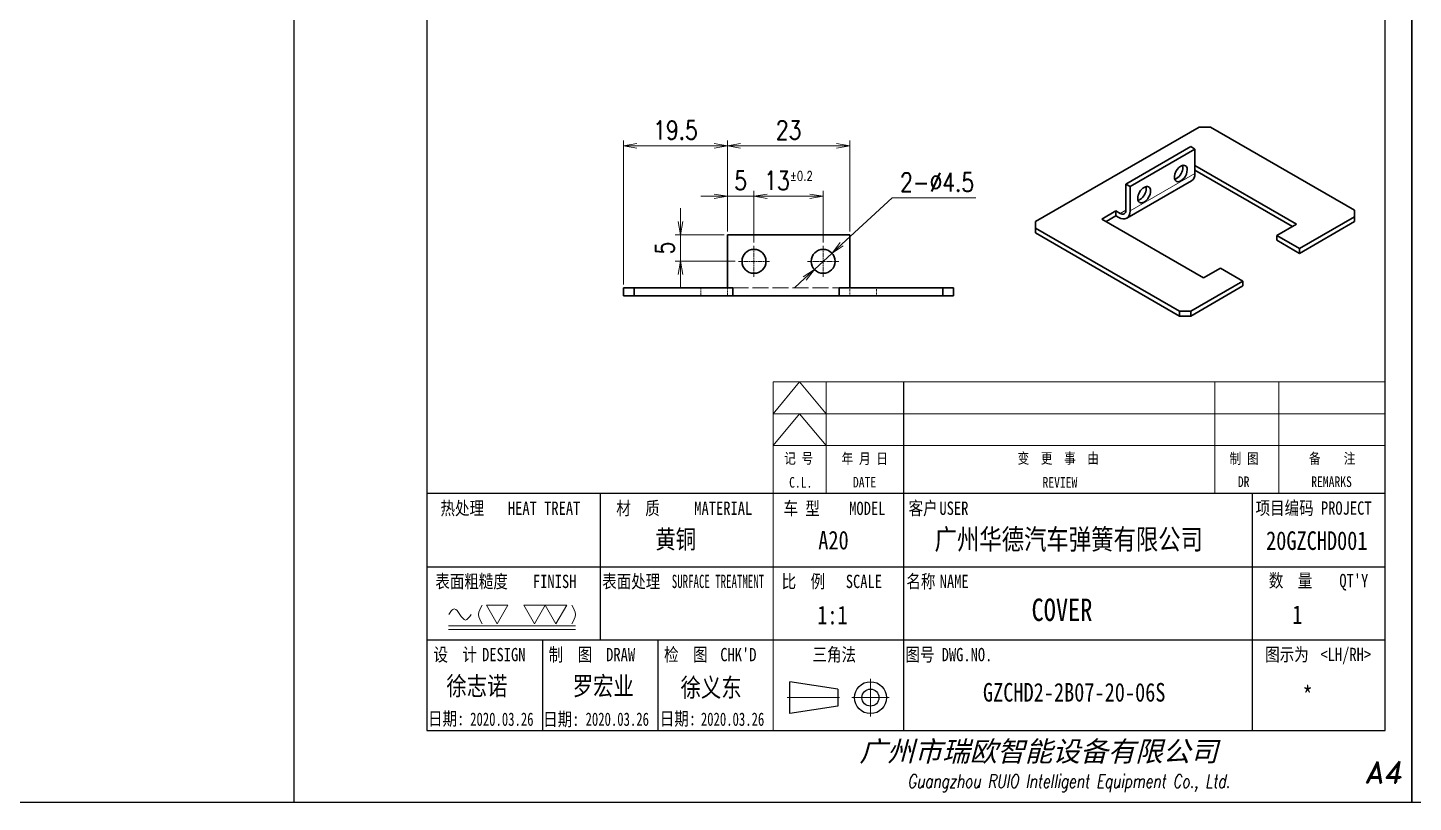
# Model space of a CAD drawing. Header units: millimetres. Extents: x 1201 to 11615, y -7347 to 2683.
# Drawn here: x 9092 to 9352.2, y 1515.7 to 1661.2 of the extents above; entities that cross this region are included whole.
import ezdxf
from ezdxf.enums import TextEntityAlignment as Align

# ---------------------------------------------------------------- set-up
doc = ezdxf.new("R2010")
doc.units = ezdxf.units.MM
for name, pattern in [('AM_ISO02W050x2', [3.75, 3, -0.75]), ('AM_ISO08W050x2', [9, 6, -0.75, 1.5, -0.75]), ('CENTER', [2, 1.25, -0.25, 0.25, -0.25])]:
    doc.linetypes.add(name, pattern=pattern)
for name, color, linetype, lineweight in [('CENTER', 2, 'AM_ISO08W050x2', 15), ('DIM', 3, 'Continuous', 20), ('DRAWING', 7, 'Continuous', 35), ('HIDDEN', 1, 'AM_ISO02W050x2', 18), ('图框', 7, 'Continuous', 15)]:
    doc.layers.add(name, color=color, linetype=linetype, lineweight=lineweight)
doc.layers.add('图\\M+19E79\\M+195B6\\M+18E9A', color=7, linetype='Continuous')
doc.styles.add('DIM', font='romans.shx', dxfattribs={"width": 0.8, "bigfont": 'bigfont.shx'})
doc.styles.add('STYLE1', font='')
doc.styles.add('国标', font='simfang.ttf', dxfattribs={"width": 0.8})
doc.styles.add('标题\\M+18E9A', font='romand.shx', dxfattribs={"oblique": 10, "bigfont": 'bigfont.shx'})
doc.styles.get('STYLE1').set_extended_font_data('SimSun')
doc.dimstyles.new('YH 1-1$0', dxfattribs={"dimtxt": 3.5, "dimasz": 2.5, "dimexe": 1, "dimexo": 0.625, "dimgap": 1.2, "dimtad": 1, "dimzin": 9, "dimdsep": 46, "dimtxsty": 'DIM', "dimblk": 'OPEN', "dimcen": 0, "dimclrd": 8, "dimclre": 8, "dimclrt": 2, "dimazin": 2, "dimtfac": 0.5, "dimtmove": 0, "dimatfit": 3, "dimldrblk": 'OPEN', "dimfxl": 0, "dimtolj": 1, "dimlwd": 13, "dimlwe": 13, "dimarcsym": 0})
doc.dimstyles.new('YH 1-1$3', dxfattribs={"dimtxt": 3.5, "dimasz": 2.5, "dimexe": 1, "dimexo": 0.625, "dimgap": 1.2, "dimtad": 1, "dimtoh": 1, "dimzin": 9, "dimdsep": 46, "dimtxsty": 'DIM', "dimblk": 'OPEN', "dimcen": 0, "dimclrd": 8, "dimclre": 8, "dimclrt": 2, "dimazin": 2, "dimtfac": 0.5, "dimtmove": 0, "dimatfit": 3, "dimldrblk": 'OPEN', "dimfxl": 0, "dimtolj": 1, "dimlwd": 13, "dimlwe": 13, "dimarcsym": 0})

# ---------------------------------------------------------------- blocks, each defined once
blk = doc.blocks.new('SXDYRTYY')
at = {"color": 7, "lineweight": 13, "ltscale": 0.469486}
blk.add_line((193066.35, 30534.55), (193082.61, 30543.94), dxfattribs=at)
at = {"color": 7, "lineweight": 13, "ltscale": 0.040825}
blk.add_line((193063.88, 30533.94), (193065.29, 30534.76), dxfattribs=at)
at = {"layer": 'DRAWING', "lineweight": 35}
for p, q in [((193083.67, 30555.58), (193042.66, 30531.9)), ((193122.57, 30534.76), (193086.5, 30555.58)), ((193082.61, 30545.98), (193108.07, 30531.28)), ((193107.01, 30530.67), (193082.61, 30544.76)), ((193084.74, 30517.81), (193059.28, 30532.51)), ((193042.66, 30530.26), (193078.72, 30509.44)), ((193042.66, 30529.04), (193078.72, 30508.22))]:
    blk.add_line(p, q, dxfattribs=at)
at = {"layer": 'DRAWING', "lineweight": 35, "ltscale": 0.070711}
for p, q in [((193086.5, 30555.58), (193083.67, 30555.58)), ((193078.72, 30509.44), (193081.55, 30509.44)), ((193078.72, 30508.22), (193081.55, 30508.22))]:
    blk.add_line(p, q, dxfattribs=at)
at = {"layer": 'DRAWING', "lineweight": 35, "ltscale": 0.469486}
for p, q in [((193081.55, 30550.68), (193065.29, 30541.29)), ((193066.35, 30540.67), (193082.61, 30550.06)), ((193081.79, 30542.11), (193065.52, 30532.72))]:
    blk.add_line(p, q, dxfattribs=at)
at = {"layer": 'DRAWING', "lineweight": 35, "ltscale": 0.030619}
for p, q in [((193081.55, 30550.68), (193082.61, 30550.06)), ((193065.29, 30541.29), (193066.35, 30540.67)), ((193062.81, 30534.55), (193063.88, 30533.94)), ((193062.81, 30533.33), (193062.81, 30534.55)), ((193122.57, 30531.9), (193122.57, 30533.12)), ((193042.66, 30530.26), (193042.66, 30529.04)), ((193103.12, 30527.2), (193103.12, 30528.43)), ((193108.78, 30525.16), (193108.78, 30523.94)), ((193094.63, 30515.77), (193094.63, 30517)), ((193078.72, 30509.44), (193078.72, 30508.22)), ((193081.55, 30509.44), (193081.55, 30508.22))]:
    blk.add_line(p, q, dxfattribs=at)
at = {"layer": 'DRAWING', "lineweight": 35, "ltscale": 0.153093}
for p, q in [((193082.61, 30543.94), (193082.61, 30550.06)), ((193066.35, 30540.67), (193066.35, 30534.55))]:
    blk.add_line(p, q, dxfattribs=at)
at = {"layer": 'DRAWING', "lineweight": 35, "ltscale": 0.163299}
for p, q in [((193065.29, 30541.29), (193065.29, 30534.76)), ((193103.12, 30528.43), (193108.78, 30525.16)), ((193108.78, 30523.94), (193103.12, 30527.2)), ((193094.63, 30517), (193088.98, 30520.26))]:
    blk.add_line(p, q, dxfattribs=at)
at = {"layer": 'DRAWING', "lineweight": 35, "ltscale": 0.003615}
blk.add_line((193079.08, 30543.94), (193079.2, 30544.01), dxfattribs=at)
at = {"layer": 'DRAWING', "lineweight": 35, "ltscale": 0.001857}
blk.add_line((193079.14, 30543.9), (193079.08, 30543.94), dxfattribs=at)
at = {"layer": 'DRAWING', "lineweight": 35, "ltscale": 0.102062}
blk.add_line((193059.28, 30532.51), (193062.81, 30534.55), dxfattribs=at)
at = {"layer": 'DRAWING', "lineweight": 35, "ltscale": 0.040825}
for p, q in [((193122.57, 30533.12), (193122.57, 30534.76)), ((193042.66, 30531.9), (193042.66, 30530.26))]:
    blk.add_line(p, q, dxfattribs=at)
at = {"layer": 'DRAWING', "lineweight": 35, "ltscale": 0.071443}
blk.add_line((193060.34, 30531.9), (193062.81, 30533.33), dxfattribs=at)
at = {"layer": 'DRAWING', "lineweight": 35, "ltscale": 0.020412}
blk.add_line((193062.81, 30533.33), (193063.52, 30532.92), dxfattribs=at)
at = {"layer": 'DRAWING', "lineweight": 35, "ltscale": 0.142887}
blk.add_line((193108.07, 30531.28), (193103.12, 30528.43), dxfattribs=at)
at = {"layer": 'DRAWING', "lineweight": 35, "ltscale": 0.398042}
for p, q in [((193108.78, 30525.16), (193122.57, 30533.12)), ((193108.78, 30523.94), (193122.57, 30531.9))]:
    blk.add_line(p, q, dxfattribs=at)
at = {"layer": 'DRAWING', "lineweight": 35, "ltscale": 0.122474}
blk.add_line((193088.98, 30520.26), (193084.74, 30517.81), dxfattribs=at)
at = {"layer": 'DRAWING', "lineweight": 35, "ltscale": 0.37763}
for p, q in [((193081.55, 30509.44), (193094.63, 30517)), ((193081.55, 30508.22), (193094.63, 30515.77))]:
    blk.add_line(p, q, dxfattribs=at)
at = {"layer": 'DRAWING', "lineweight": 35}
for centre, start, end in [((193077.16, 30544.16), 283.6241, 300.7322), ((193067.97, 30538.85), 283.6246, 300.732)]:
    blk.add_arc(centre, 1.68, start, end, dxfattribs=at)
for centre, major_axis, ratio, start_param, end_param in [((193079.08, 30543.94), (-1.13, -1.95), 0.57735, 3.926991, 6.283185), ((193079.08, 30543.94), (-1.13, -1.95), 0.57735, 0, 3.141593), ((193078.02, 30544.55), (-1.13, -1.95), 0.57735, 0.785398, 2.356195), ((193079.08, 30543.94), (-1.13, -1.95), 0.57735, 3.141593, 3.926991), ((193078.02, 30544.55), (1.13, 1.95), 0.57735, 5.497787, 5.792303), ((193069.89, 30538.63), (-1.13, -1.95), 0.577302, 3.141593, 6.283118), ((193079.79, 30545.57), (-2, 3.46), 0.57735, 3.141593, 3.926991), ((193068.83, 30539.25), (-1.13, -1.95), 0.577355, 0.785406, 2.356188), ((193069.89, 30538.63), (1.13, 1.95), 0.57735, 3.926991, 5.497787), ((193068.83, 30539.25), (1.13, 1.95), 0.57735, 5.497787, 5.792303), ((193069.89, 30538.63), (-1.13, -1.95), 0.57735, 2.356195, 3.141593), ((193063.88, 30535.57), (-1, 1.73), 0.57735, 3.141593, 3.926991), ((193063.52, 30536.18), (2, -3.46), 0.57735, 0, 0.785398), ((193069.89, 30538.63), (-1.12, -1.95), 0.577446, 0.000085, 0.785675), ((193063.52, 30536.18), (2, -3.46), 0.57735, 5.497787, 6.283185), ((193063.88, 30535.57), (-1, 1.73), 0.57735, 2.356195, 3.141593)]:
    blk.add_ellipse(centre, major_axis=major_axis, ratio=ratio, start_param=start_param, end_param=end_param, dxfattribs=at)
blk = doc.blocks.new('_Open')
at = {"color": 0, "linetype": 'ByBlock', "lineweight": -2}
for p, q in [((-1, 0.17), (0, 0)), ((-1, -0.17), (0, 0)), ((0, 0), (-1, 0))]:
    blk.add_line(p, q, dxfattribs=at)
blk = doc.blocks.new('*D327')
at = {"layer": 'Defpoints', "color": 0, "ltscale": 2, "transparency": 16777216}
for p in [(9223.39, 1638.99), (9223.39, 1622.28), (9203.89, 1612.28)]:
    blk.add_point(p, dxfattribs=at)
at = {"layer": 'DIM', "color": 8, "lineweight": 13, "ltscale": 2, "transparency": 16777216}
for p, q in [((9203.89, 1612.9), (9203.89, 1639.99)), ((9223.39, 1622.9), (9223.39, 1639.99)), ((9206.39, 1638.99), (9220.89, 1638.99))]:
    blk.add_line(p, q, dxfattribs=at)
at = {"layer": 'DIM', "color": 8, "lineweight": 13, "ltscale": 2, "transparency": 16777216, "xscale": 2.5, "yscale": 2.5, "zscale": 2.5, "rotation": 180}
blk.add_blockref('_Open', (9203.89, 1638.99), dxfattribs=at)
at = {"layer": 'DIM', "color": 8, "lineweight": 13, "ltscale": 2, "transparency": 16777216, "xscale": 2.5, "yscale": 2.5, "zscale": 2.5}
blk.add_blockref('_Open', (9223.39, 1638.99), dxfattribs=at)
at = {"layer": 'DIM', "color": 2, "ltscale": 2, "transparency": 16777216, "insert": (9213.64, 1641.94), "char_height": 3.5, "attachment_point": 5, "style": 'DIM'}
blk.add_mtext('\\A1;19.5', dxfattribs=at)
blk = doc.blocks.new('*D328')
at = {"layer": 'Defpoints', "color": 0, "ltscale": 2, "transparency": 16777216}
for p in [(9246.39, 1638.99), (9223.39, 1622.28), (9246.39, 1622.28)]:
    blk.add_point(p, dxfattribs=at)
at = {"layer": 'DIM', "color": 8, "lineweight": 13, "ltscale": 2, "transparency": 16777216}
for p, q in [((9223.39, 1622.9), (9223.39, 1639.99)), ((9246.39, 1622.9), (9246.39, 1639.99)), ((9225.89, 1638.99), (9243.89, 1638.99))]:
    blk.add_line(p, q, dxfattribs=at)
at = {"layer": 'DIM', "color": 8, "lineweight": 13, "ltscale": 2, "transparency": 16777216, "xscale": 2.5, "yscale": 2.5, "zscale": 2.5, "rotation": 180}
blk.add_blockref('_Open', (9223.39, 1638.99), dxfattribs=at)
at = {"layer": 'DIM', "color": 8, "lineweight": 13, "ltscale": 2, "transparency": 16777216, "xscale": 2.5, "yscale": 2.5, "zscale": 2.5}
blk.add_blockref('_Open', (9246.39, 1638.99), dxfattribs=at)
at = {"layer": 'DIM', "color": 2, "ltscale": 2, "transparency": 16777216, "insert": (9234.89, 1641.94), "char_height": 3.5, "attachment_point": 5, "style": 'DIM'}
blk.add_mtext('\\A1;23', dxfattribs=at)
blk = doc.blocks.new('*D329')
at = {"layer": 'Defpoints', "color": 0, "ltscale": 2, "transparency": 16777216}
for p in [(9223.39, 1629.5), (9223.39, 1622.28), (9228.39, 1620.2)]:
    blk.add_point(p, dxfattribs=at)
at = {"layer": 'DIM', "color": 8, "lineweight": 13, "ltscale": 2, "transparency": 16777216}
for p, q in [((9220.89, 1629.5), (9218.39, 1629.5)), ((9223.39, 1622.9), (9223.39, 1630.5)), ((9228.39, 1629.5), (9223.39, 1629.5)), ((9228.39, 1620.83), (9228.39, 1630.5)), ((9230.89, 1629.5), (9233.39, 1629.5))]:
    blk.add_line(p, q, dxfattribs=at)
at = {"layer": 'DIM', "color": 8, "lineweight": 13, "ltscale": 2, "transparency": 16777216, "xscale": 2.5, "yscale": 2.5, "zscale": 2.5}
blk.add_blockref('_Open', (9223.39, 1629.5), dxfattribs=at)
at = {"layer": 'DIM', "color": 8, "lineweight": 13, "ltscale": 2, "transparency": 16777216, "xscale": 2.5, "yscale": 2.5, "zscale": 2.5, "rotation": 180}
blk.add_blockref('_Open', (9228.39, 1629.5), dxfattribs=at)
at = {"layer": 'DIM', "color": 2, "ltscale": 2, "transparency": 16777216, "insert": (9225.89, 1632.45), "char_height": 3.5, "attachment_point": 5, "style": 'DIM'}
blk.add_mtext('\\A1;5', dxfattribs=at)
blk = doc.blocks.new('*D330')
at = {"layer": 'Defpoints', "color": 0, "ltscale": 2, "transparency": 16777216}
for p in [(9241.39, 1629.5), (9228.39, 1620.2), (9241.39, 1620.2)]:
    blk.add_point(p, dxfattribs=at)
at = {"layer": 'DIM', "color": 8, "lineweight": 13, "ltscale": 2, "transparency": 16777216}
for p, q in [((9228.39, 1620.83), (9228.39, 1630.5)), ((9230.89, 1629.5), (9238.89, 1629.5)), ((9241.39, 1620.83), (9241.39, 1630.5))]:
    blk.add_line(p, q, dxfattribs=at)
at = {"layer": 'DIM', "color": 8, "lineweight": 13, "ltscale": 2, "transparency": 16777216, "xscale": 2.5, "yscale": 2.5, "zscale": 2.5, "rotation": 180}
blk.add_blockref('_Open', (9228.39, 1629.5), dxfattribs=at)
at = {"layer": 'DIM', "color": 8, "lineweight": 13, "ltscale": 2, "transparency": 16777216, "xscale": 2.5, "yscale": 2.5, "zscale": 2.5}
blk.add_blockref('_Open', (9241.39, 1629.5), dxfattribs=at)
at = {"layer": 'DIM', "color": 2, "ltscale": 2, "transparency": 16777216, "insert": (9234.89, 1632.45), "char_height": 3.5, "attachment_point": 5, "style": 'DIM'}
blk.add_mtext('\\A2;13{\\H1.75;\\M+1817D0.2}', dxfattribs=at)
blk = doc.blocks.new('*D331')
at = {"layer": 'Defpoints', "color": 0, "ltscale": 2, "transparency": 16777216}
for p in [(9214.59, 1622.28), (9223.39, 1622.28), (9225.47, 1617.28)]:
    blk.add_point(p, dxfattribs=at)
at = {"layer": 'DIM', "color": 8, "lineweight": 13, "ltscale": 2, "transparency": 16777216}
for p, q in [((9214.59, 1624.78), (9214.59, 1627.28)), ((9222.77, 1622.28), (9213.59, 1622.28)), ((9214.59, 1617.28), (9214.59, 1622.28)), ((9224.84, 1617.28), (9213.59, 1617.28)), ((9214.59, 1614.78), (9214.59, 1612.28))]:
    blk.add_line(p, q, dxfattribs=at)
at = {"layer": 'DIM', "color": 8, "lineweight": 13, "ltscale": 2, "transparency": 16777216, "xscale": 2.5, "yscale": 2.5, "zscale": 2.5}
for p, rotation in [((9214.59, 1622.28), 270), ((9214.59, 1617.28), 90)]:
    blk.add_blockref('_Open', p, dxfattribs=dict(at, rotation=rotation))
at = {"layer": 'DIM', "color": 2, "ltscale": 2, "transparency": 16777216, "insert": (9211.64, 1619.78), "char_height": 3.5, "attachment_point": 5, "rotation": 90, "style": 'DIM'}
blk.add_mtext('\\A1;5', dxfattribs=at)
blk = doc.blocks.new('*D332')
at = {"layer": 'Defpoints', "color": 0, "ltscale": 2, "transparency": 16777216}
for p in [(9243.05, 1618.8), (9239.74, 1615.75)]:
    blk.add_point(p, dxfattribs=at)
at = {"layer": 'DIM', "color": 8, "lineweight": 13, "ltscale": 2, "transparency": 16777216}
for p, q in [((9254.33, 1629.18), (9244.89, 1620.49)), ((9270.06, 1629.18), (9254.33, 1629.18)), ((9239.74, 1615.75), (9243.05, 1618.8)), ((9237.9, 1614.06), (9236.06, 1612.37))]:
    blk.add_line(p, q, dxfattribs=at)
at = {"layer": 'DIM', "color": 8, "lineweight": 13, "ltscale": 2, "transparency": 16777216, "xscale": 2.5, "yscale": 2.5, "zscale": 2.5}
for p, rotation in [((9243.05, 1618.8), 222.6155056819999), ((9239.74, 1615.75), 42.615505682)]:
    blk.add_blockref('_Open', p, dxfattribs=dict(at, rotation=rotation))
at = {"layer": 'DIM', "color": 2, "ltscale": 2, "transparency": 16777216, "insert": (9262.8, 1632.13), "char_height": 3.5, "attachment_point": 5, "style": 'DIM'}
blk.add_mtext('\\A1;2-%%c4.5', dxfattribs=at)
blk = doc.blocks.new('GZDEH零件A4图框V01版')
at = {"color": 2, "linetype": 'ByBlock', "lineweight": 30}
for p, q in [((102.17, 21.26), (93.17, 22.66)), ((93.17, 16.66), (93.17, 22.66)), ((102.17, 21.26), (102.17, 18.06)), ((102.17, 18.06), (93.17, 16.66))]:
    blk.add_line(p, q, dxfattribs=at)
at = {"color": 1, "linetype": 'CENTER', "lineweight": 5, "ltscale": 16.256}
for p, q in [((108.3, 23.18), (108.3, 16.14)), ((111.82, 19.66), (104.78, 19.66))]:
    blk.add_line(p, q, dxfattribs=at)
at = {"color": 1, "linetype": 'CENTER', "lineweight": 5, "ltscale": 9.144}
blk.add_line((102.47, 19.66), (92.65, 19.66), dxfattribs=at)
at = {"color": 2, "linetype": 'ByBlock', "lineweight": 30}
for radius in [3, 1.6]:
    blk.add_circle((108.3, 19.66), radius, dxfattribs=at)
at = {"layer": 'Defpoints', "linetype": 'Continuous'}
for p, q in [((0, 297), (0, 0)), ((210, 297), (0, 297)), ((210, 0), (210, 297)), ((210, 297), (210, 0)), ((0, 0), (210, 0))]:
    blk.add_line(p, q, dxfattribs=at)
at = {"layer": '图\\M+19E79\\M+195B6\\M+18E9A', "linetype": 'Continuous'}
for p, q in [((25, 292), (25, 13.5)), ((205, 292), (25, 292)), ((205, 13.5), (205, 292)), ((205, 13.5), (205, 97)), ((25, 13.5), (205, 13.5))]:
    blk.add_line(p, q, dxfattribs=at)
at = {"layer": '图\\M+19E79\\M+195B6\\M+18E9A', "color": 9}
for p, q in [((25, 292), (41.88, 283.54)), ((41.88, 264.79), (41.88, 292)), ((47.66, 291.75), (47.66, 292)), ((132.6, 264.79), (132.6, 292)), ((41.88, 288.22), (132.6, 288.22)), ((51.96, 272.29), (51.96, 288.22)), ((62.04, 272.29), (62.04, 288.22)), ((72.12, 272.29), (72.12, 288.22)), ((82.2, 268.54), (82.2, 288.22)), ((94.8, 264.79), (94.8, 288.22)), ((107.4, 264.79), (107.4, 288.22)), ((120, 264.79), (120, 288.22)), ((25, 283.54), (132.6, 283.54)), ((25, 279.79), (132.6, 279.79)), ((25, 276.04), (132.6, 276.04)), ((29.43, 272.34), (29.43, 276.04)), ((36.42, 272.34), (36.42, 276.04)), ((25.94, 274.19), (28, 274.19)), ((31.1, 273.3), (31.58, 275.09)), ((31.1, 273.3), (33.51, 273.3)), ((31.58, 275.09), (33.99, 275.09)), ((33.51, 273.3), (33.99, 275.09)), ((38.03, 273.3), (39.36, 275.16)), ((39.11, 273.3), (40.45, 275.16)), ((25, 272.29), (132.6, 272.29)), ((39.09, 269.41), (39.09, 271.18)), ((25, 268.54), (132.6, 268.54)), ((37.93, 269.41), (40.32, 269.41)), ((37.3, 266.69), (40.28, 266.69)), ((38.08, 267.29), (39.43, 267.29)), ((38.08, 266.09), (39.44, 266.09)), ((25, 264.79), (132.6, 264.79)), ((114.5, 79), (114.5, 13.5)), ((205, 58), (25, 58)), ((57.5, 58), (57.5, 30.5)), ((114.5, 58), (114.5, 13.5)), ((180, 58), (180, 13.5)), ((25, 44.25), (205, 44.25)), ((25, 30.5), (205, 30.5)), ((46.68, 30.5), (46.68, 13.5)), ((46.68, 30.5), (46.68, 13.5)), ((68.34, 30.5), (68.34, 13.5)), ((68.34, 30.5), (68.34, 13.5))]:
    blk.add_line(p, q, dxfattribs=at)
at = {"layer": '图框', "color": 7}
for p, q in [((90, 79), (205, 79)), ((90, 13.5), (90, 79))]:
    blk.add_line(p, q, dxfattribs=at)
at = {"layer": '图框', "color": 9}
for p, q in [((90, 73), (95, 79)), ((95, 79), (100, 73)), ((100, 58), (100, 79)), ((173, 58), (173, 79)), ((185, 79), (185, 58)), ((90, 73), (205, 73)), ((90, 67), (95, 73)), ((95, 73), (100, 67)), ((90, 67), (205, 67))]:
    blk.add_line(p, q, dxfattribs=at)
at = {"layer": '图\\M+19E79\\M+195B6\\M+18E9A', "color": 9, "style": '国标'}
for s, height, width, p in [('基本尺寸', 2, 0.8, (32.84, 288.88)), ('未注公差尺寸的极限偏差', 2, 0.8, (68.32, 289.02)), ('<GB/T1804>', 2, 0.8, (118.29, 289.19)), ('30', 1.2, 0.8, (72.55, 286.35)), ('金   属', 2, 0.8, (29.33, 280.48)), ('±0.1', 1.5, 0.8, (43.78, 280.23)), ('±0.1', 1.5, 0.8, (53.86, 280.23)), ('±0.2', 1.5, 0.8, (63.94, 280.23)), ('±0.3', 1.5, 0.8, (74.02, 280.23)), ('±0.5', 1.5, 0.8, (84.1, 280.23)), ('±0.8', 1.5, 0.8, (96.7, 280.23)), ('±1.2', 1.5, 0.8, (110.02, 280.23)), ('±2', 1.5, 0.8, (124.09, 280.23)), ('非 金 属', 2, 0.8, (28.53, 276.82)), ('±2.5', 1.5, 0.8, (124.09, 276.85)), ('---', 1.5, 0.8, (43.78, 276.81)), ('±0.2', 1.5, 0.8, (53.86, 276.54)), ('±0.3', 1.5, 0.8, (63.94, 276.69)), ('±0.4', 1.5, 0.8, (74.02, 276.75)), ('±0.6', 1.5, 0.8, (84.1, 276.75)), ('±0.9', 1.5, 0.8, (96.7, 276.78)), ('±1.3', 1.5, 0.8, (110.02, 276.84)), ('0.1', 1.5, 0.8, (63.94, 273.12)), ('0.2', 1.5, 0.8, (74.02, 273.13)), ('0.4', 1.5, 0.8, (84.1, 273.13)), ('0.6', 1.5, 0.8, (96.7, 273.11)), ('0.8', 1.5, 0.8, (110.02, 273.13)), ('1.5', 1.5, 0.8, (124.09, 273.12)), ('0.6', 1.5, 0.8, (84.1, 269.33)), ('0.8', 1.5, 0.8, (96.7, 269.3)), ('1', 1.5, 0.8, (110.02, 269.34)), ('2', 1.5, 0.8, (124.09, 269.2)), ('0.8', 1.5, 0.8, (96.7, 265.59)), ('1', 1.5, 0.8, (110.1, 265.6)), ('2', 1.5, 0.8, (124.13, 265.57)), ('热处理', 2.5, 0.8, (27.54, 54)), ('材  质', 2.5, 0.8, (60.55, 54)), ('项目编码 PROJECT', 2.5, 0.8, (180.64, 54.03)), ('表面粗糙度', 2.5, 0.8, (26.56, 40.25)), ('表面处理', 2.5, 0.8, (57.91, 40.25)), ('SURFACE TREATMENT', 2.5, 0.6, (70.98, 40.25)), ('比  例\u3000', 2.5, 0.8, (91.61, 40.25)), ('SCALE', 2.5, 0.8, (103.66, 40.25)), ('名称\u3000', 2.5, 0.8, (115.05, 40.25)), ('NAME', 2.5, 0.8, (121.31, 40.25)), ('数  量', 2.5, 0.8, (183.12, 40.41)), ("QT'Y ", 2.5, 0.8, (196.37, 40.41)), (' DESIGN', 2.5, 0.8, (33.98, 26.5)), (' DRAW', 2.5, 0.8, (57.29, 26.5)), ("CHK'D", 2.5, 0.8, (80.09, 26.5)), ('三角法', 2.5, 0.8, (97.41, 26.5)), ('图号', 2.5, 0.8, (114.87, 26.5)), ('DWG.NO.', 2.5, 0.8, (121.67, 26.5)), ('图示为', 2.5, 0.8, (182.45, 26.53)), ('<LH/RH>', 2.5, 0.8, (192.82, 26.53))]:
    blk.add_text(s, height=height, dxfattribs=dict(at, width=width)).set_placement(p)
at = {"layer": '图\\M+19E79\\M+195B6\\M+18E9A', "color": 9, "lineweight": 15, "style": '国标', "width": 0.8}
for s, p in [('0.5', (42.54, 286.35)), ('以上', (45.15, 286.3)), ('3', (52.39, 286.35)), ('以上', (53.76, 286.3)), ('10', (62.47, 286.35)), ('以上', (64.6, 286.3)), ('以上', (74.53, 286.3)), ('120', (82.39, 286.35)), ('以上', (85.72, 286.3)), ('400', (95.03, 286.35)), ('以上', (98.19, 286.3)), ('1000', (107.63, 286.35)), ('以上', (111.67, 286.3)), ('2000', (120.23, 286.35)), ('以上', (124.31, 286.3)), ('3', (47.24, 284.06)), ('以下', (48.61, 284.01)), ('10', (56.7, 283.92)), ('以下', (58.69, 283.87)), ('30', (66.78, 283.92)), ('以下', (68.77, 283.87)), ('120', (75.77, 283.92)), ('以下', (78.85, 283.87)), ('400', (88.21, 283.92)), ('以下', (91.45, 283.87)), ('1000', (99.92, 283.92)), ('以下', (104.05, 283.87)), ('2000', (112.5, 283.92)), ('以下', (116.65, 283.87)), ('4000', (125.1, 283.92)), ('以下', (129.25, 283.87))]:
    blk.add_text(s, height=1.2, dxfattribs=at).set_placement(p)
at = {"layer": '图\\M+19E79\\M+195B6\\M+18E9A', "color": 9, "lineweight": 13, "style": '国标'}
blk.add_text('0.6', height=1.5, dxfattribs=at).set_placement((60.56, 265.61))
at = {"layer": '图\\M+19E79\\M+195B6\\M+18E9A', "color": 9, "style": '国标', "width": 0.8}
for s, p in [('HEAT TREAT', (47, 54)), ('MATERIAL', (80.65, 54)), ('客户', (118.19, 54)), ('USER', (123.97, 54)), ('FINISH', (48.99, 40.25)), ('设  计', (30.3, 26.5)), ('制  图', (51.94, 26.5)), ('检  图', (73.62, 26.5)), ('日期:', (28.6, 14.46)), ('日期:', (50.22, 14.36)), ('日期:', (72.13, 14.46))]:
    blk.add_text(s, height=2.5, dxfattribs=at).set_placement(p, align=Align.CENTER)
for s, p in [('车 型', (95.38, 55.27)), ('MODEL', (107.71, 55.22))]:
    blk.add_text(s, height=2.5, dxfattribs=at).set_placement(p, align=Align.MIDDLE)
at = {"layer": '图\\M+19E79\\M+195B6\\M+18E9A', "color": 7, "lineweight": -3, "style": 'STYLE1', "oblique": 15}
blk.add_text('广州市瑞欧智能设备有限公司', height=3.8, dxfattribs=at).set_placement((106.21, 7.68))
at = {"layer": '图\\M+19E79\\M+195B6\\M+18E9A', "color": 7, "style": '标题\\M+18E9A', "oblique": 10, "width": 0.75}
blk.add_text('Guangzhou RUIO Intelligent Equipment Co., Ltd. ', height=2.5, dxfattribs=at).set_placement((146.18, 3.62), align=Align.MIDDLE)
at = {"layer": '图\\M+19E79\\M+195B6\\M+18E9A', "color": 7, "style": '标题\\M+18E9A', "oblique": 10}
blk.add_text('A4', height=4, dxfattribs=at).set_placement((204.57, 5.66), align=Align.MIDDLE)
at = {"layer": '图\\M+19E79\\M+195B6\\M+18E9A', "color": 9, "lineweight": 15, "insert": (94.85, 290.31), "char_height": 1.2, "width": 8.7957, "attachment_point": 1, "style": '国标'}
blk.add_mtext('(单位mm)', dxfattribs=at)
at = {"layer": '图\\M+19E79\\M+195B6\\M+18E9A', "color": 9, "insert": (54.02, 273.09), "char_height": 1.5, "attachment_point": 7, "style": '国标'}
blk.add_mtext_dynamic_manual_height_columns('0.05', width=5.1982, gutter_width=12.5, heights=[0], dxfattribs=at)
at = {"layer": '图框', "color": 9, "style": '国标', "width": 0.8}
for s, p in [('记 号', (94.82, 63.62)), ('年 月 日', (107.24, 63.57)), ('变  更  事  由', (143.58, 63.63)), ('C.L.', (95.2, 59.11)), ('DATE', (107.19, 59.14)), ('REVIEW', (143.89, 59.11))]:
    blk.add_text(s, height=2, dxfattribs=at).set_placement(p, align=Align.CENTER)
for s, p in [('制 图', (178.49, 64.61)), ('备    注', (195.02, 64.64)), ('DR', (178.4, 60.22)), ('REMARKS', (194.91, 60.23))]:
    blk.add_text(s, height=2, dxfattribs=at).set_placement(p, align=Align.MIDDLE)
blk = doc.blocks.new('FINISH_012')
at = {"layer": 'DIM'}
for p, q in [((-16.94, -5), (-14.06, -5)), ((-15.5, -7.5), (-16.94, -5)), ((-14.06, -5), (-15.5, -7.5)), ((-11.94, -5), (-9.06, -5)), ((-10.5, -7.5), (-11.94, -5)), ((-9.06, -5), (-10.5, -7.5)), ((-7.61, -7.5), (-9.06, -5)), ((-9.06, -5), (-6.17, -5)), ((-6.17, -5), (-7.61, -7.5)), ((-22.04, -7.78), (-5, -7.78)), ((-22.04, -8.28), (-5, -8.28))]:
    blk.add_line(p, q, dxfattribs=at)
for points in [[(-22, -6.25), (-21.25, -5.5), (-20.5, -6.25), (-19.75, -7), (-19, -6.25)], [(-17.5, -5), (-18, -6.25), (-17.5, -7.5)], [(-5.5, -5), (-5, -6.25), (-5.5, -7.5)]]:
    blk.add_spline(points, degree=3, dxfattribs=at)

msp = doc.modelspace()

# ---------------------------------------------------------------- linework, layer by layer
msp.add_line((1201.092, 1515.65), (11530.711, 1515.65))
at = {"layer": 'CENTER', "ltscale": 0.14625}
for p, q in [((9228.395, 1620.201), (9228.395, 1614.351)), ((9241.395, 1620.201), (9241.395, 1614.351)), ((9231.32, 1617.276), (9225.47, 1617.276)), ((9244.32, 1617.276), (9238.47, 1617.276))]:
    msp.add_line(p, q, dxfattribs=at)
at = {"layer": 'DRAWING', "lineweight": 35}
for p, q in [((9223.395, 1622.276), (9246.395, 1622.276)), ((9224.395, 1610.776), (9244.395, 1610.776))]:
    msp.add_line(p, q, dxfattribs=at)
at = {"layer": 'DRAWING', "lineweight": 35, "ltscale": 0.1875}
for p, q in [((9223.395, 1622.276), (9223.395, 1614.776)), ((9246.395, 1614.776), (9246.395, 1622.276))]:
    msp.add_line(p, q, dxfattribs=at)
at = {"layer": 'DRAWING', "lineweight": 35, "ltscale": 0.0625}
for p, q in [((9223.395, 1612.276), (9223.395, 1614.776)), ((9246.395, 1614.776), (9246.395, 1612.276))]:
    msp.add_line(p, q, dxfattribs=at)
at = {"layer": 'DRAWING', "lineweight": 35, "ltscale": 0.05}
for p, q in [((9203.895, 1612.276), (9205.895, 1612.276)), ((9263.895, 1612.276), (9265.895, 1612.276)), ((9203.895, 1610.776), (9205.895, 1610.776)), ((9265.895, 1610.776), (9263.895, 1610.776))]:
    msp.add_line(p, q, dxfattribs=at)
at = {"layer": 'DRAWING', "lineweight": 35, "ltscale": 0.0375}
for p, q in [((9203.895, 1612.276), (9203.895, 1610.776)), ((9205.895, 1612.276), (9205.895, 1610.776)), ((9224.395, 1610.776), (9224.395, 1612.276)), ((9244.395, 1612.276), (9244.395, 1610.776)), ((9263.895, 1610.776), (9263.895, 1612.276)), ((9265.895, 1610.776), (9265.895, 1612.276))]:
    msp.add_line(p, q, dxfattribs=at)
at = {"layer": 'DRAWING', "lineweight": 35, "ltscale": 0.4625}
for p, q in [((9205.895, 1612.276), (9224.395, 1612.276)), ((9205.895, 1610.776), (9224.395, 1610.776))]:
    msp.add_line(p, q, dxfattribs=at)
at = {"layer": 'DRAWING', "lineweight": 35, "ltscale": 0.4875}
for p, q in [((9244.395, 1612.276), (9263.895, 1612.276)), ((9244.395, 1610.776), (9263.895, 1610.776))]:
    msp.add_line(p, q, dxfattribs=at)
at = {"layer": 'DRAWING', "lineweight": 35}
for centre in [(9228.395, 1617.276), (9241.395, 1617.276)]:
    msp.add_circle(centre, 2.25, dxfattribs=at)
at = {"layer": 'HIDDEN', "ltscale": 0.0375}
for p, q in [((9205.895, 1610.776), (9205.895, 1612.276)), ((9218.395, 1610.776), (9218.395, 1612.276)), ((9223.395, 1610.776), (9223.395, 1612.276)), ((9246.395, 1612.276), (9246.395, 1610.776)), ((9251.395, 1612.276), (9251.395, 1610.776)), ((9263.895, 1612.276), (9263.895, 1610.776))]:
    msp.add_line(p, q, dxfattribs=at)
at = {"layer": 'HIDDEN'}
msp.add_line((9224.395, 1612.276), (9244.395, 1612.276), dxfattribs=at)
at = {"layer": '图\\M+19E79\\M+195B6\\M+18E9A', "color": 9, "linetype": 'Continuous'}
msp.add_line((9166.974, 1612.65), (9166.974, 1529.15), dxfattribs=at)

# ---------------------------------------------------------------- block references
at = {"layer": 'DIM', "xscale": 0.75, "yscale": 0.75, "zscale": 0.75}
msp.add_blockref('SXDYRTYY', (-135500.735, -21274.174), dxfattribs=at)
at = {"layer": '图\\M+19E79\\M+195B6\\M+18E9A', "xscale": 1.399999999994179, "yscale": 1.400000000001455, "zscale": 1.40000000000009}
msp.add_blockref('FINISH_012', (9201.857, 1559.687), dxfattribs=at)
at = {"layer": '图框'}
msp.add_blockref('GZDEH零件A4图框V01版', (9141.974, 1515.65), dxfattribs=at)

# ---------------------------------------------------------------- texts
at = {"layer": '图\\M+19E79\\M+195B6\\M+18E9A', "color": 3, "style": '国标'}
for s, height, width, p in [('黄铜', 3.5, 0.8, (9209.872, 1563.326)), ('广州华德汽车弹簧有限公司', 3.85, 0.8, (9262.319, 1563.131)), ('A20', 3.5, 0.8, (9240.47, 1563.146)), ('20GZCHD001', 3.5, 0.8, (9324.586, 1563.06)), ('COVER', 4.2, 0.8, (9280.531, 1549.714)), ('1:1', 3.5, 0.8, (9240.275, 1549.083)), ('1', 3.5, 0.8, (9329.504, 1549.156)), ('徐志诺', 3.5, 0.8, (9170.621, 1535.755)), ('罗宏业', 3.5, 0.8, (9194.352, 1535.755)), ('徐义东', 3.5, 0.8, (9214.612, 1535.467)), ('GZCHD2-2B07-20-06S', 3.5, 0.8, (9271.403, 1534.569)), ('*', 3.5, 0.8, (9331.433, 1533.95)), ('2020.03.26', 2.5, 0.7, (9175.082, 1530.015)), ('2020.03.26', 2.5, 0.7, (9196.762, 1530.015)), ('2020.03.26', 2.5, 0.7, (9218.422, 1530.015))]:
    msp.add_text(s, height=height, dxfattribs=dict(at, width=width)).set_placement(p)

# ---------------------------------------------------------------- dimensions: what is measured, and where the dimension line sits
at = {"layer": 'DIM', "ltscale": 2}
for base, p1, p2, picture, middle in [((9223.395, 1638.991), (9203.895, 1612.276), (9223.395, 1622.276), '*D327', (9213.645, 1641.941)), ((9246.395, 1638.991), (9223.395, 1622.276), (9246.395, 1622.276), '*D328', (9234.895, 1641.941)), ((9223.395, 1629.501), (9228.395, 1620.201), (9223.395, 1622.276), '*D329', (9225.895, 1632.451))]:
    dim = msp.add_linear_dim(base=base, p1=p1, p2=p2, dimstyle='YH 1-1$0', dxfattribs=at)
    dim.commit()
    dim.dimension.update_dxf_attribs({"geometry": picture, "text_midpoint": middle})
dim = msp.add_linear_dim(base=(9241.395, 1629.501), p1=(9228.395, 1620.201), p2=(9241.395, 1620.201), dimstyle='YH 1-1$0', override={"dimtol": 1, "dimlim": 0, "dimtp": 0.2, "dimtm": 0.2, "dimtfac": 0.5, "dimtolj": 2}, dxfattribs=at)
dim.commit()
dim.dimension.update_dxf_attribs({"geometry": '*D330', "text_midpoint": (9234.895, 1629.501), "dimtype": 160})
dim = msp.add_diameter_dim_2p(p1=(9239.739, 1615.752), p2=(9243.051, 1618.799), dimstyle='YH 1-1$3', override={"dimpost": '2-%%c<>'}, dxfattribs=at)
dim.commit()
dim.dimension.update_dxf_attribs({"geometry": '*D332', "text_midpoint": (9262.796, 1629.176), "dimtype": 163})
dim = msp.add_linear_dim(base=(9214.592, 1622.276), p1=(9225.47, 1617.276), p2=(9223.395, 1622.276), angle=90, dimstyle='YH 1-1$0', dxfattribs=at)
dim.commit()
dim.dimension.update_dxf_attribs({"geometry": '*D331', "text_midpoint": (9211.642, 1619.776)})

doc.saveas('drawing.dxf')
